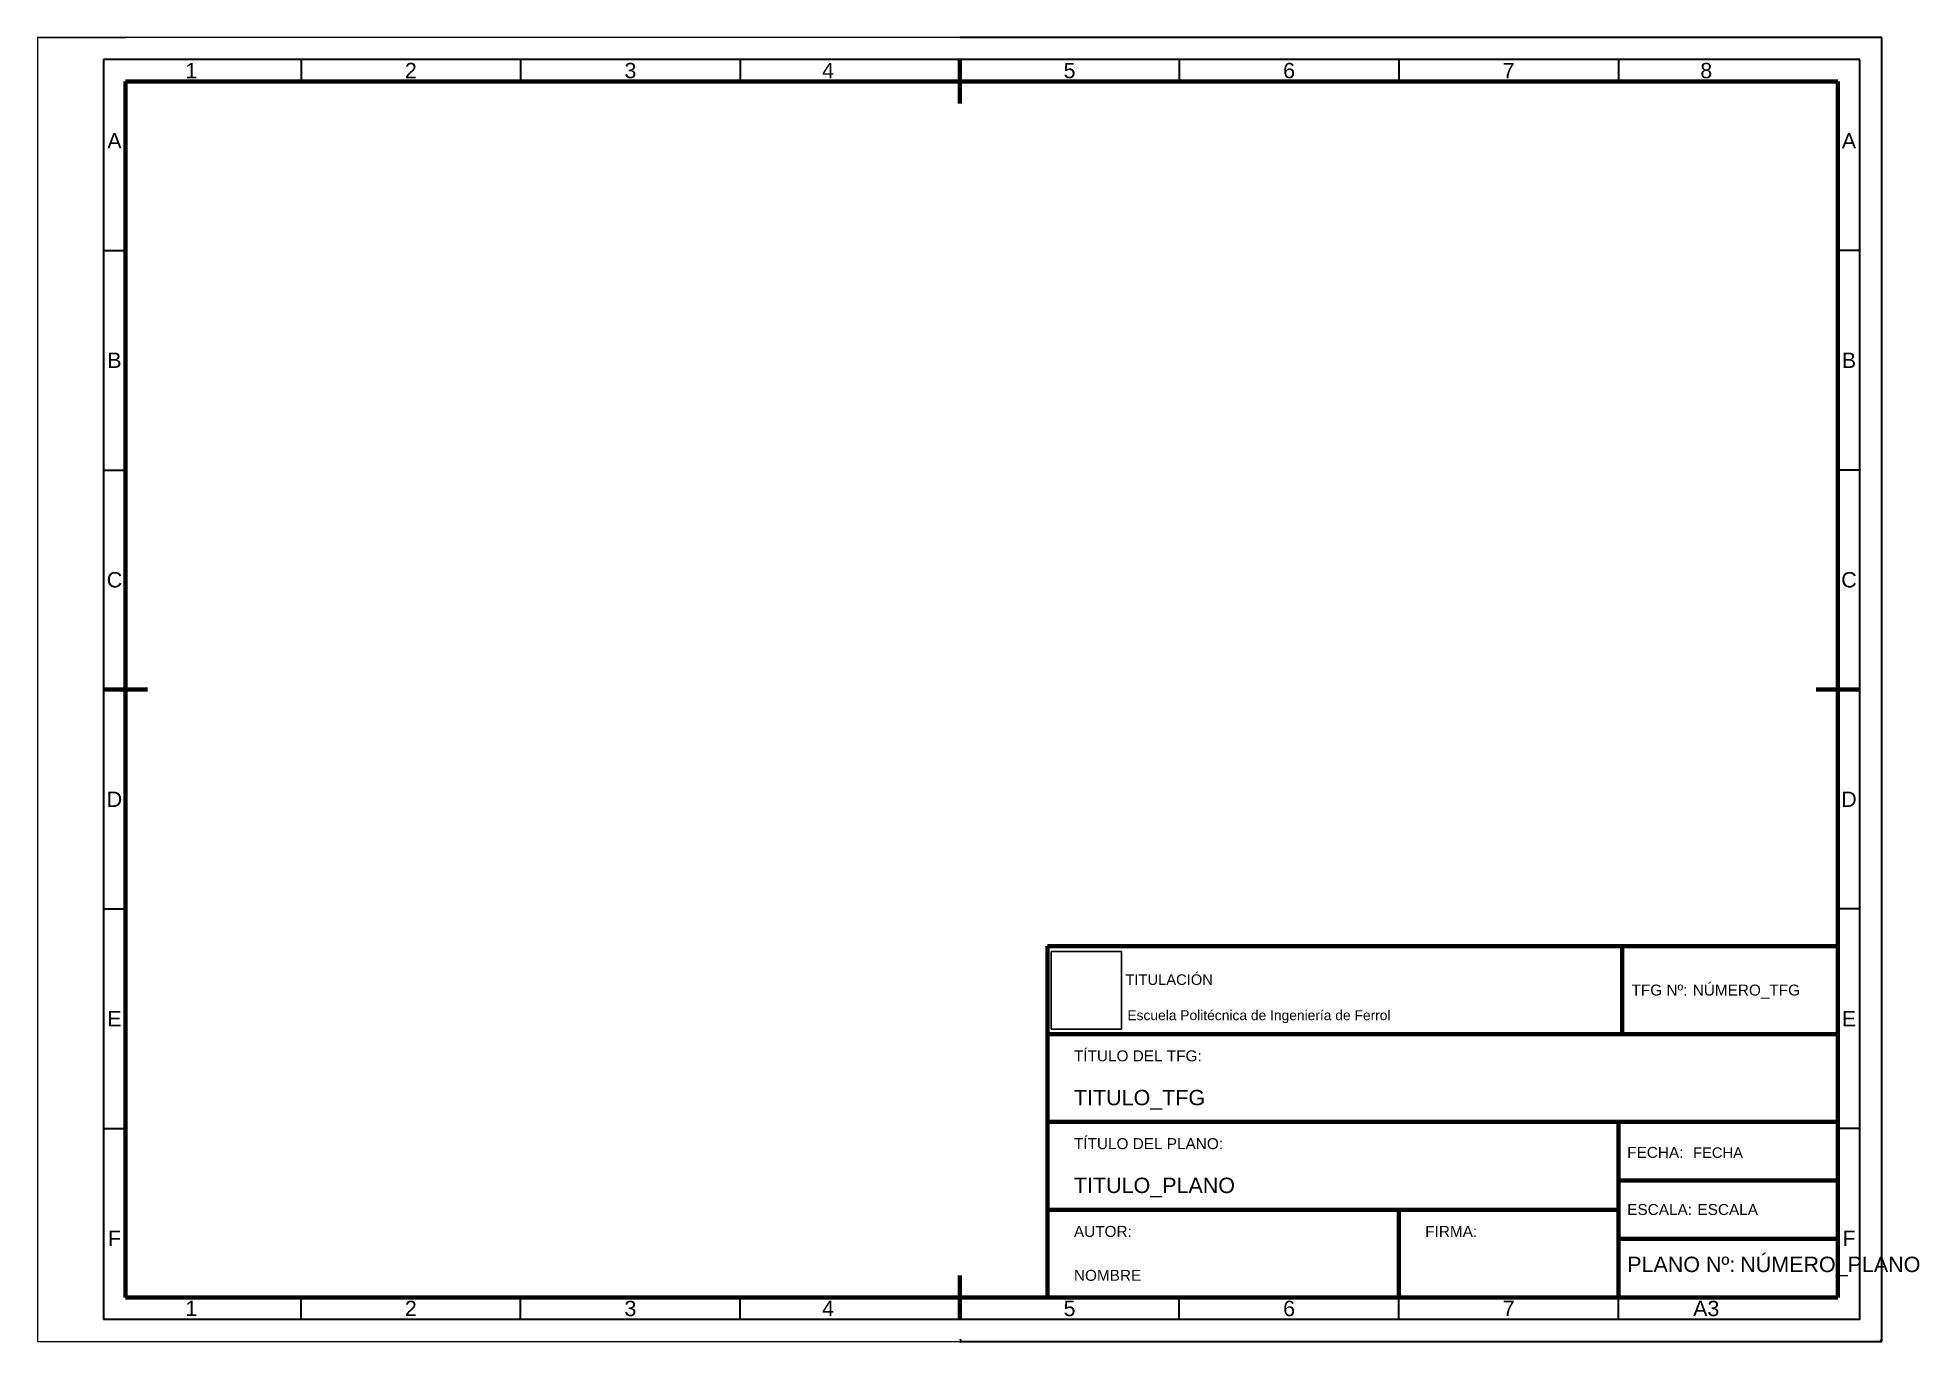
# Model space of a CAD drawing. Extents: x -9 to 419, y 72 to 369.
import ezdxf
from ezdxf.enums import TextEntityAlignment as Align

# ---------------------------------------------------------------- set-up
doc = ezdxf.new("R2010")
doc.units = 0
doc.layers.get('0').update_dxf_attribs({"linetype": 'CONTINUOUS'})
doc.styles.add('ARIAL', font='arial.ttf')
picture_1 = doc.add_image_def('image1.jpg', size_in_pixel=(2605, 2887))

msp = doc.modelspace()

# ---------------------------------------------------------------- linework, layer by layer
for p, q in [((-9.28, 368.77), (10.72, 368.77)), ((201.22, 71.77), (200.72, 72.27)), ((410.22, 71.77), (410.72, 72.27))]:
    msp.add_line(p, q)
at = {"lineweight": 35}
for p, q in [((410.72, 368.77), (200.72, 368.77)), ((410.72, 71.77), (410.72, 368.77)), ((5.72, 363.77), (5.72, 76.77)), ((405.72, 363.77), (5.72, 363.77)), ((50.72, 363.77), (50.72, 358.77)), ((100.72, 363.77), (100.72, 358.77)), ((150.72, 363.77), (150.72, 358.77)), ((250.72, 363.77), (250.72, 358.77)), ((300.72, 363.77), (300.72, 358.77)), ((350.72, 363.77), (350.72, 358.77)), ((405.72, 76.77), (405.72, 363.77)), ((5.72, 320.27), (10.72, 320.27)), ((405.72, 320.27), (400.72, 320.27)), ((5.72, 270.27), (10.72, 270.27)), ((405.72, 270.27), (400.72, 270.27)), ((5.72, 170.27), (10.72, 170.27)), ((405.72, 170.27), (400.72, 170.27)), ((5.72, 120.27), (10.72, 120.27)), ((405.72, 120.27), (400.72, 120.27)), ((50.72, 76.77), (50.72, 81.77)), ((100.72, 76.77), (100.72, 81.77)), ((150.72, 76.77), (150.72, 81.77)), ((250.72, 76.77), (250.72, 81.77)), ((300.72, 76.77), (300.72, 81.77)), ((350.72, 76.77), (350.72, 81.77)), ((405.72, 76.77), (5.72, 76.77)), ((200.72, 71.77), (410.72, 71.77))]:
    msp.add_line(p, q, dxfattribs=at)
at = {"lineweight": 70}
for p, q in [((200.72, 363.77), (200.72, 353.77)), ((10.72, 358.77), (10.72, 81.77)), ((400.72, 358.77), (10.72, 358.77)), ((400.72, 81.77), (400.72, 358.77)), ((5.72, 220.27), (15.72, 220.27)), ((405.72, 220.27), (395.72, 220.27)), ((220.72, 161.77), (400.72, 161.77)), ((220.72, 161.77), (220.72, 81.77)), ((351.58, 161.77), (351.58, 141.77)), ((220.72, 141.77), (400.72, 141.77)), ((220.72, 121.77), (400.72, 121.77)), ((350.72, 81.77), (350.72, 121.77)), ((350.72, 108.43), (400.72, 108.43)), ((220.72, 101.77), (350.72, 101.77)), ((300.72, 81.77), (300.72, 101.77)), ((350.72, 95.1), (400.72, 95.1)), ((200.72, 76.77), (200.72, 86.77)), ((10.72, 81.77), (400.72, 81.77))]:
    msp.add_line(p, q, dxfattribs=at)
at = {"lineweight": 20}
msp.add_lwpolyline([(-9.28, 71.77), (410.72, 71.77), (410.72, 368.77), (-9.28, 368.77)], close=True, dxfattribs=at)

# ---------------------------------------------------------------- texts
at = {"style": 'ARIAL'}
for s, p in [('1', (25.72, 361.27)), ('2', (75.72, 361.27)), ('3', (125.72, 361.27)), ('4', (170.72, 361.27)), ('5', (225.72, 361.27)), ('6', (275.72, 361.27)), ('7', (325.72, 361.27)), ('8', (370.72, 361.27)), ('A', (8.22, 345.27)), ('A', (403.22, 345.27)), ('B', (8.22, 295.27)), ('B', (403.22, 295.27)), ('C', (8.22, 245.27)), ('C', (403.22, 245.27)), ('D', (8.22, 195.27)), ('D', (403.22, 195.27)), ('E', (8.22, 145.27)), ('E', (403.22, 145.27)), ('F', (8.22, 95.27)), ('F', (403.22, 95.27)), ('1', (25.72, 79.27)), ('2', (75.72, 79.27)), ('3', (125.72, 79.27)), ('4', (170.72, 79.27)), ('5', (225.72, 79.27)), ('6', (275.72, 79.27)), ('7', (325.72, 79.27)), ('A3', (370.72, 79.27))]:
    msp.add_text(s, height=3.5, dxfattribs=at).set_placement(p, align=Align.MIDDLE_CENTER)
msp.add_text('TFG Nº:', height=2.5, dxfattribs=at).set_placement((360.06, 150.54), align=Align.CENTER)
for s, height, p in [('Escuela Politécnica de Ingeniería de Ferrol', 2.25, (238.89, 144.94)), ('TÍTULO DEL TFG:', 2.5, (226.72, 135.56)), ('TÍTULO DEL PLANO:', 2.5, (226.72, 115.56)), ('FECHA: ', 2.5, (352.72, 113.56)), ('ESCALA:', 2.5, (352.72, 100.56)), ('AUTOR:', 2.5, (226.72, 95.56)), ('FIRMA:', 2.5, (306.72, 95.56)), ('PLANO Nº: ', 3.5, (352.72, 87.56))]:
    msp.add_text(s, height=height, dxfattribs=at).set_placement(p)
at = {"style": 'ARIAL', "flags": 4}
for tag, p, s, height in [('TITULACIÓN', (238.44, 152.97), 'GRADO EN INGENIERÍA ELECTRÓNICA INDUSTRIAL Y AUTOMÁTICA', 2.4), ('NÚMERO_TFG', (367.64, 150.54), '770511A000', 2.5), ('TITULO_TFG', (226.72, 125.56), 'TÍTULO COMPLETO DEL TFG', 3.5), ('FECHA', (367.72, 113.56), 'Noviembre 2022', 2.4), ('TITULO_PLANO', (226.72, 105.56), 'TÍTULO COMPLETO DEL PLANO', 3.5), ('ESCALA', (368.72, 100.56), '1:0000', 2.5), ('NÚMERO_PLANO', (378.46, 87.56), '00', 3.5), ('NOMBRE', (226.72, 85.56), 'NOMBRE COMPLETO DEL AUTOR', 2.5)]:
    msp.add_attdef(tag, p, s, height=height, dxfattribs=at)

# ---------------------------------------------------------------- pictures from other files: only their frames are drawn
at = {"color": 7, "true_color": 0xfafafa}
image = msp.add_image(picture_1, insert=(221.57, 142.87), size_in_units=(16, 17.73), dxfattribs=at)
image.dxf.flags = 7

doc.saveas('drawing.dxf')
